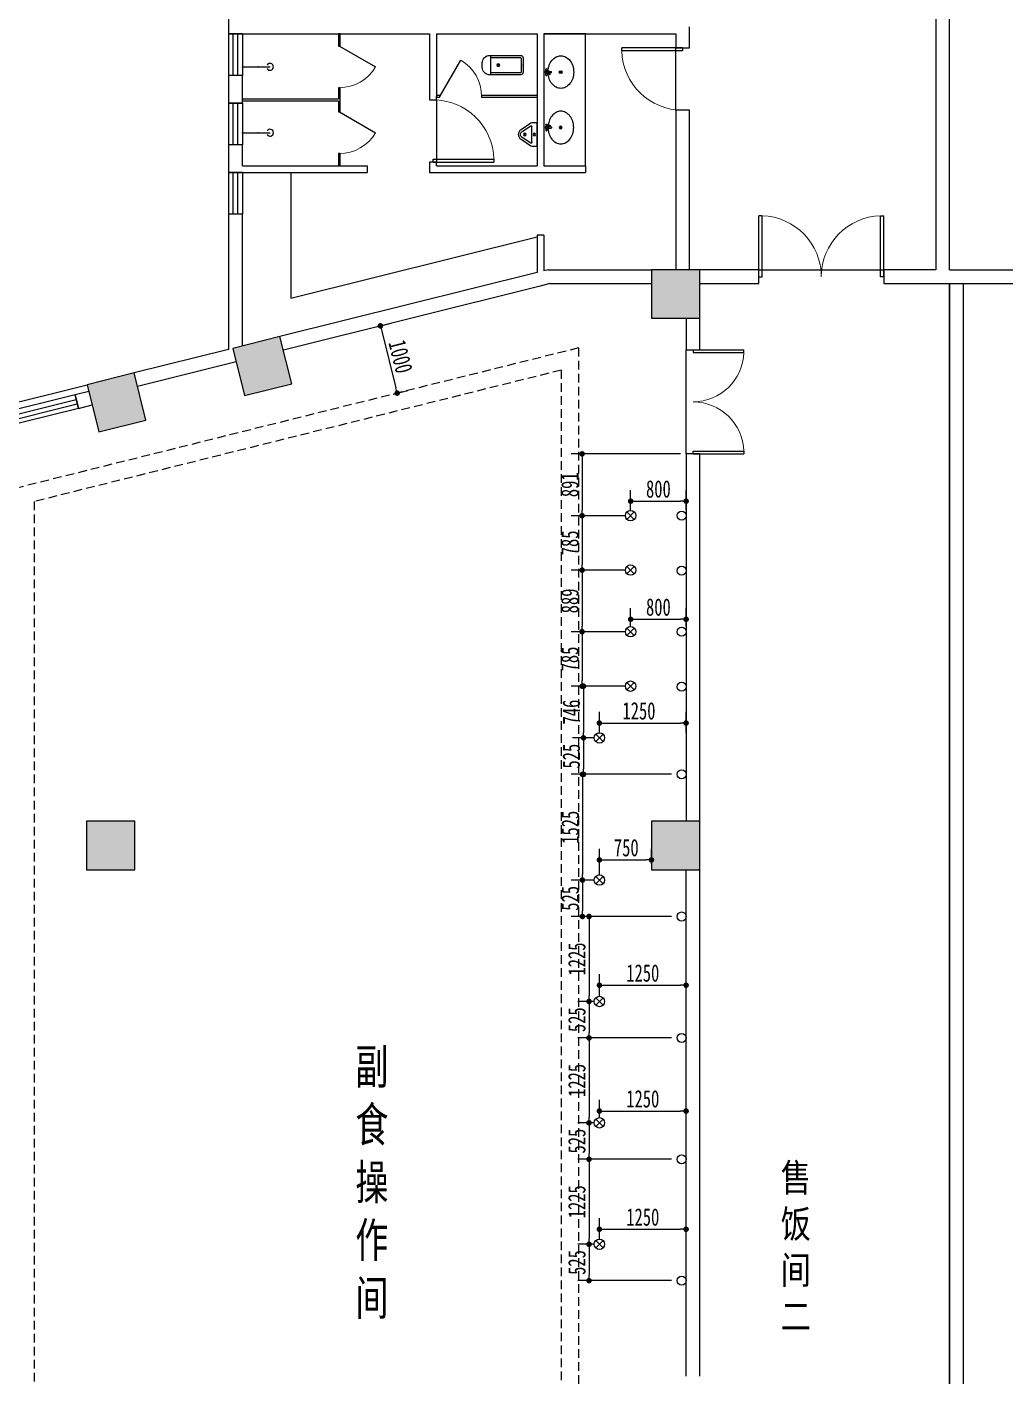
# Model space of a CAD drawing. Header units: inches. Extents: x -584 to 1446124, y -108140 to 99637.
# Drawn here: x 1111017 to 1125124, y -83296 to -63846 of the extents above; entities that cross this region are included whole.
import ezdxf

# ---------------------------------------------------------------- set-up
doc = ezdxf.new("R2010")
doc.units = ezdxf.units.IN
doc.header["$MEASUREMENT"] = 0
doc.linetypes.add('HIDDEN', pattern=[0.375, 0.25, -0.125])
for name, color, linetype in [('COLUMN', 6, 'Continuous'), ('LATRINE', 6, 'Continuous'), ('LVTRY', 6, 'Continuous'), ('ROOM_NAME', 7, 'Continuous'), ('WALL', 7, 'Continuous'), ('WINDOW', 3, 'Continuous'), ('供排水', 4, 'Continuous'), ('电位', 1, 'Continuous')]:
    doc.layers.add(name, color=color, linetype=linetype)
doc.styles.get("Standard").update_dxf_attribs({"font": '', "width": 0.7, "height": 250})
doc.styles.add('宋体', font='', dxfattribs={"width": 0.8})
doc.styles.get('Standard').set_extended_font_data('NSimSun')
doc.styles.get('宋体').set_extended_font_data('NSimSun')
doc.dimstyles.new('电路', dxfattribs={"dimscale": 80, "dimtxt": 2.5, "dimasz": 1, "dimexe": 2, "dimexo": 1, "dimtad": 1, "dimdec": 0, "dimtxsty": 'Standard', "dimblk": 'DOT', "dimcen": 1, "dimclrd": 6, "dimclre": 6, "dimclrt": 6, "dimadec": 0, "dimazin": 0, "dimtfac": 1, "dimtdec": 0, "dimtmove": 0, "dimatfit": 3, "dimfxl": 0, "dimarcsym": 0})

# ---------------------------------------------------------------- blocks, each defined once
blk = doc.blocks.new('_FZH')
at = {"layer": 'WALL'}
blk.add_lwpolyline([(-0.5, -0.5), (0.5, -0.5), (0.5, 0.5), (-0.5, 0.5)], close=True, dxfattribs=at)
blk.add_solid([(-0.5, -0.5), (0.5, -0.5), (-0.5, 0.5), (0.5, 0.5)], dxfattribs=at)
blk = doc.blocks.new('$DorLib2D$00000002')
for p, q in [((-0.5, 0), (-0.5, 0.4875)), ((-0.475, 0.4875), (-0.5, 0.4875)), ((-0.475, 0), (-0.475, 0.4875)), ((0.475, 0), (0.475, 0.4875)), ((0.475, 0.4875), (0.5, 0.4875)), ((0.5, 0), (0.5, 0.4875)), ((-0.5, 0), (-0.475, 0)), ((0.5, 0), (0.475, 0))]:
    blk.add_line(p, q)
at = {"lineweight": 13}
for centre, start, end in [((-0.4875, 0), 0, 88.53072), ((0.4875, 0), 91.46928, 180)]:
    blk.add_arc(centre, 0.4875, start, end, dxfattribs=at)
blk = doc.blocks.new('$TCHSYS$WIN2D')
for p, q in [((-0.5, 0.5), (0.5, 0.5)), ((-0.5, 0.5), (-0.5, -0.5)), ((0.5, 0.5), (0.5, -0.5)), ((0.5, 0.1667), (-0.5, 0.1667)), ((0.5, -0.1667), (-0.5, -0.1667)), ((-0.5, -0.5), (0.5, -0.5))]:
    blk.add_line(p, q)
blk = doc.blocks.new('$lvtry$00000221')
at = {"color": 0}
for p, q in [((-124, -91, 0), (-43, -216, 0)), ((-116, -76, 0), (116, -76, 0)), ((43, -216, 0), (124, -91, 0))]:
    blk.add_line(p, q, dxfattribs=at)
at = {"color": 0, "elevation": 0}
blk.add_lwpolyline([(69, -231, -0.57735), (-69, -231), (-162, -88, -0.145378), (-170, -61), (-170, 0), (170, 0), (170, -61, -0.145378), (162, -88)], format="xyb", close=True, dxfattribs=at)
at = {"color": 0}
for centre, radius in [((0, -177, 0), 20), ((0, -38, 0), 17.7)]:
    blk.add_circle(centre, radius, dxfattribs=at)
for centre, radius, start, end in [((-116, -86, 0), 10, 90, 213.0863), ((116, -86, 0), 10, 326.9137, 90), ((0, -191, 0), 50, 210, 330)]:
    blk.add_arc(centre, radius, start, end, dxfattribs=at)
for p in [(0, -38, 0), (0, -177, 0)]:
    blk.add_point(p, dxfattribs=at)
blk = doc.blocks.new('$DorLib2D$00000001')
for p, q in [((0.45, 0.975), (0.5, 0.975)), ((0.45, 0), (0.45, 0.975)), ((0.5, 0), (0.5, 0.975)), ((0.5, 0), (0.45, 0))]:
    blk.add_line(p, q)
at = {"lineweight": 13}
blk.add_arc((0.475, 0), 0.975, 91.4693, 180, dxfattribs=at)
blk = doc.blocks.new('$lvtry$00000168')
at = {"color": 0}
blk.add_line((0, 0), (0, -395), dxfattribs=at)
blk.add_arc((0, -395), 50, 121.0332, 58.9668, dxfattribs=at)
for p in [(0, 0), (0, -223)]:
    blk.add_point(p, dxfattribs=at)
blk = doc.blocks.new('$lvtry$00000200')
at = {"color": 0}
for p, q in [((-110, -40, 0), (-110, -470, 0)), ((100, -30, 0), (-100, -30, 0)), ((110, -470, 0), (110, -40, 0))]:
    blk.add_line(p, q, dxfattribs=at)
at = {"color": 0, "elevation": 0}
blk.add_lwpolyline([(100, 0), (-100, 0, 0.414214), (-140, -40), (-140, -480, 0.414214), (-30, -590), (30, -590, 0.414214), (140, -480), (140, -40, 0.414214)], format="xyb", close=True, dxfattribs=at)
blk.add_lwpolyline([(140, -470), (-140, -470)], dxfattribs=at)
at = {"color": 0}
blk.add_circle((0, -359, 0), 20, dxfattribs=at)
for centre, start, end in [((-100, -40, 0), 90, 180), ((100, -40, 0), 0, 90)]:
    blk.add_arc(centre, 10, start, end, dxfattribs=at)
for p in [(0, 0), (0, -359, 0)]:
    blk.add_point(p, dxfattribs=at)
blk = doc.blocks.new('$TCHSYS$APDOOR2D')
blk.add_line((0.5, 0), (0, 0.866))
at = {"lineweight": 13}
blk.add_arc((0.5, 0), 1, 120, 180, dxfattribs=at)
blk = doc.blocks.new('$lvtry$00000194')
at = {"color": 0}
for p, q in [((-17, -27), (-17, -17)), ((17, -27), (17, -17))]:
    blk.add_line(p, q, dxfattribs=at)
blk.add_lwpolyline([(14, -39, -0.067374), (92, -53, -0.088152), (166, -93, -0.105269), (218, -155, -0.121685), (235, -224, -0.121685), (218, -292, -0.105269), (166, -355, -0.088152), (92, -394, -0.078966), (0, -409, -0.078966), (-92, -394, -0.088152), (-166, -355, -0.105269), (-218, -292, -0.121685), (-235, -224, -0.121685), (-218, -155, -0.105269), (-166, -93, -0.088152), (-92, -53, -0.059935), (-23, -40, -0.059935)], format="xyb", dxfattribs=at)
for centre, radius in [((0, -27), 16.7), ((0, -221), 20), ((0, -221), 15)]:
    blk.add_circle(centre, radius, dxfattribs=at)
for centre, radius, start, end in [((0, -17), 16.7, 0, 180), ((-40, -17), 10.1, 106.6096, 258.1648), ((-64, 250), 259, 274.7069, 282.3732), ((-75, -197), 173, 71.36, 79.1873), ((-29, -63), 6.77, 155.344, 308.3224), ((-171, 35), 166, 324.8411, 338.1337), ((-171, 35), 170, 324.8411, 331.3523), ((-29, -63), 3.37, 155.344, 308.3224), ((100, -178), 170, 132.3141, 138.8253), ((100, -178), 166, 125.5327, 138.8253), ((-12, -42), 10.6, 201.8924, 261.774), ((-381, -99), 372, 2.3982, 6.7627), ((0, -80), 9.9, 201.7837, 338.2163), ((64, 250), 259, 257.6268, 265.2931), ((381, -99), 372, 170.1008, 177.6018), ((75, -197), 173, 100.8127, 110.4191), ((40, -17), 10.1, 281.8352, 73.3904)]:
    blk.add_arc(centre, radius, start, end, dxfattribs=at)
for p in [(0, -27), (0, -221)]:
    blk.add_point(p, dxfattribs=at)
blk = doc.blocks.new('A$C561D5FAB')
at = {"layer": '供排水', "color": 14}
for p, q in [((128, 22), (22, 128)), ((128, 128), (22, 22))]:
    blk.add_line(p, q, dxfattribs=at)
at = {"layer": '供排水'}
blk.add_circle((75, 75), 75, dxfattribs=at)
blk = doc.blocks.new('_DOT')
at = {"color": 0, "linetype": 'ByBlock'}
blk.add_line((-0.5, 0), (-1, 0), dxfattribs=at)
at = {"color": 0, "linetype": 'ByBlock', "const_width": 0.5}
blk.add_lwpolyline([(-0.25, 0, 1), (0.25, 0, 1)], format="xyb", close=True, dxfattribs=at)
blk = doc.blocks.new('*D451')
at = {"layer": 'Defpoints', "color": 0, "transparency": 16777216}
for p in [(1120524, -70001), (1119024, -70892), (1119724, -70892)]:
    blk.add_point(p, dxfattribs=at)
at = {"layer": '电位', "color": 6, "lineweight": -2, "transparency": 16777216}
for p, q in [((1120444, -70001), (1118864, -70001)), ((1119024, -70081), (1119024, -70812)), ((1119644, -70892), (1118864, -70892))]:
    blk.add_line(p, q, dxfattribs=at)
at = {"layer": '电位', "color": 6, "lineweight": -2, "transparency": 16777216, "xscale": 80, "yscale": 80, "zscale": 80}
for p, rotation in [((1119024, -70001), 90), ((1119024, -70892), 270)]:
    blk.add_blockref('_DOT', p, dxfattribs=dict(at, rotation=rotation))
at = {"layer": '电位', "color": 6, "transparency": 16777216, "insert": (1118849, -70446), "char_height": 250, "attachment_point": 5, "rotation": 90}
blk.add_mtext('891', dxfattribs=at)
blk = doc.blocks.new('*D452')
at = {"layer": 'Defpoints', "color": 0, "transparency": 16777216}
for p in [(1119724, -70892), (1119024, -71677), (1119724, -71677)]:
    blk.add_point(p, dxfattribs=at)
at = {"layer": '电位', "color": 6, "lineweight": -2, "transparency": 16777216}
for p, q in [((1119644, -70892), (1118864, -70892)), ((1119024, -70972), (1119024, -71597)), ((1119644, -71677), (1118864, -71677))]:
    blk.add_line(p, q, dxfattribs=at)
at = {"layer": '电位', "color": 6, "lineweight": -2, "transparency": 16777216, "xscale": 80, "yscale": 80, "zscale": 80}
for p, rotation in [((1119024, -70892), 90), ((1119024, -71677), 270)]:
    blk.add_blockref('_DOT', p, dxfattribs=dict(at, rotation=rotation))
at = {"layer": '电位', "color": 6, "transparency": 16777216, "insert": (1118849, -71284), "char_height": 250, "attachment_point": 5, "rotation": 90}
blk.add_mtext('785', dxfattribs=at)
blk = doc.blocks.new('*D453')
at = {"layer": 'Defpoints', "color": 0, "transparency": 16777216}
for p in [(1119724, -71677), (1119024, -72565), (1119724, -72565)]:
    blk.add_point(p, dxfattribs=at)
at = {"layer": '电位', "color": 6, "lineweight": -2, "transparency": 16777216}
for p, q in [((1119644, -71677), (1118864, -71677)), ((1119024, -71757), (1119024, -72485)), ((1119644, -72565), (1118864, -72565))]:
    blk.add_line(p, q, dxfattribs=at)
at = {"layer": '电位', "color": 6, "lineweight": -2, "transparency": 16777216, "xscale": 80, "yscale": 80, "zscale": 80}
for p, rotation in [((1119024, -71677), 90), ((1119024, -72565), 270)]:
    blk.add_blockref('_DOT', p, dxfattribs=dict(at, rotation=rotation))
at = {"layer": '电位', "color": 6, "transparency": 16777216, "insert": (1118849, -72121), "char_height": 250, "attachment_point": 5, "rotation": 90}
blk.add_mtext('889', dxfattribs=at)
blk = doc.blocks.new('*D454')
at = {"layer": 'Defpoints', "color": 0, "transparency": 16777216}
for p in [(1119724, -72565), (1119024, -73350), (1119724, -73350)]:
    blk.add_point(p, dxfattribs=at)
at = {"layer": '电位', "color": 6, "lineweight": -2, "transparency": 16777216}
for p, q in [((1119644, -72565), (1118864, -72565)), ((1119024, -72645), (1119024, -73270)), ((1119644, -73350), (1118864, -73350))]:
    blk.add_line(p, q, dxfattribs=at)
at = {"layer": '电位', "color": 6, "lineweight": -2, "transparency": 16777216, "xscale": 80, "yscale": 80, "zscale": 80}
for p, rotation in [((1119024, -72565), 90), ((1119024, -73350), 270)]:
    blk.add_blockref('_DOT', p, dxfattribs=dict(at, rotation=rotation))
at = {"layer": '电位', "color": 6, "transparency": 16777216, "insert": (1118849, -72958), "char_height": 250, "attachment_point": 5, "rotation": 90}
blk.add_mtext('785', dxfattribs=at)
blk = doc.blocks.new('*D455')
at = {"layer": 'Defpoints', "color": 0, "transparency": 16777216}
for p in [(1119724, -73350), (1119044, -74096), (1119274, -74096)]:
    blk.add_point(p, dxfattribs=at)
at = {"layer": '电位', "color": 6, "lineweight": -2, "transparency": 16777216}
for p, q in [((1119644, -73350), (1118884, -73350)), ((1119044, -73430), (1119044, -74016)), ((1119194, -74096), (1118884, -74096))]:
    blk.add_line(p, q, dxfattribs=at)
at = {"layer": '电位', "color": 6, "lineweight": -2, "transparency": 16777216, "xscale": 80, "yscale": 80, "zscale": 80}
for p, rotation in [((1119044, -73350), 90), ((1119044, -74096), 270)]:
    blk.add_blockref('_DOT', p, dxfattribs=dict(at, rotation=rotation))
at = {"layer": '电位', "color": 6, "transparency": 16777216, "insert": (1118869, -73723), "char_height": 250, "attachment_point": 5, "rotation": 90}
blk.add_mtext('746', dxfattribs=at)
blk = doc.blocks.new('*D456')
at = {"layer": 'Defpoints', "color": 0, "transparency": 16777216}
for p in [(1119274, -74096), (1119044, -74621), (1120393, -74621)]:
    blk.add_point(p, dxfattribs=at)
at = {"layer": '电位', "color": 6, "lineweight": -2, "transparency": 16777216}
for p, q in [((1119194, -74096), (1118884, -74096)), ((1119044, -74176), (1119044, -74541)), ((1120313, -74621), (1118884, -74621))]:
    blk.add_line(p, q, dxfattribs=at)
at = {"layer": '电位', "color": 6, "lineweight": -2, "transparency": 16777216, "xscale": 80, "yscale": 80, "zscale": 80}
for p, rotation in [((1119044, -74096), 90), ((1119044, -74621), 270)]:
    blk.add_blockref('_DOT', p, dxfattribs=dict(at, rotation=rotation))
at = {"layer": '电位', "color": 6, "transparency": 16777216, "insert": (1118869, -74359), "char_height": 250, "attachment_point": 5, "rotation": 90}
blk.add_mtext('525', dxfattribs=at)
blk = doc.blocks.new('*D457')
at = {"layer": 'Defpoints', "color": 0, "transparency": 16777216}
for p in [(1120393, -74621), (1119028, -76146), (1119274, -76146)]:
    blk.add_point(p, dxfattribs=at)
at = {"layer": '电位', "color": 6, "lineweight": -2, "transparency": 16777216}
for p, q in [((1120313, -74621), (1118868, -74621)), ((1119028, -74701), (1119028, -76066)), ((1119194, -76146), (1118868, -76146))]:
    blk.add_line(p, q, dxfattribs=at)
at = {"layer": '电位', "color": 6, "lineweight": -2, "transparency": 16777216, "xscale": 80, "yscale": 80, "zscale": 80}
for p, rotation in [((1119028, -74621), 90), ((1119028, -76146), 270)]:
    blk.add_blockref('_DOT', p, dxfattribs=dict(at, rotation=rotation))
at = {"layer": '电位', "color": 6, "transparency": 16777216, "insert": (1118853, -75384), "char_height": 250, "attachment_point": 5, "rotation": 90}
blk.add_mtext('1525', dxfattribs=at)
blk = doc.blocks.new('*D458')
at = {"layer": 'Defpoints', "color": 0, "transparency": 16777216}
for p in [(1119274, -76146), (1119028, -76671), (1120393, -76671)]:
    blk.add_point(p, dxfattribs=at)
at = {"layer": '电位', "color": 6, "lineweight": -2, "transparency": 16777216}
for p, q in [((1119194, -76146), (1118868, -76146)), ((1119028, -76226), (1119028, -76591)), ((1120313, -76671), (1118868, -76671))]:
    blk.add_line(p, q, dxfattribs=at)
at = {"layer": '电位', "color": 6, "lineweight": -2, "transparency": 16777216, "xscale": 80, "yscale": 80, "zscale": 80}
for p, rotation in [((1119028, -76146), 90), ((1119028, -76671), 270)]:
    blk.add_blockref('_DOT', p, dxfattribs=dict(at, rotation=rotation))
at = {"layer": '电位', "color": 6, "transparency": 16777216, "insert": (1118853, -76409), "char_height": 250, "attachment_point": 5, "rotation": 90}
blk.add_mtext('525', dxfattribs=at)
blk = doc.blocks.new('*D459')
at = {"layer": 'Defpoints', "color": 0, "transparency": 16777216}
for p in [(1120524, -76671), (1119124, -77896), (1119274, -77896)]:
    blk.add_point(p, dxfattribs=at)
at = {"layer": '电位', "color": 6, "lineweight": -2, "transparency": 16777216}
for p, q in [((1119604, -76671), (1118964, -76671)), ((1119124, -76751), (1119124, -77816)), ((1119194, -77896), (1118964, -77896))]:
    blk.add_line(p, q, dxfattribs=at)
at = {"layer": '电位', "color": 6, "lineweight": -2, "transparency": 16777216, "xscale": 80, "yscale": 80, "zscale": 80}
for p, rotation in [((1119124, -76671), 90), ((1119124, -77896), 270)]:
    blk.add_blockref('_DOT', p, dxfattribs=dict(at, rotation=rotation))
at = {"layer": '电位', "color": 6, "transparency": 16777216, "insert": (1118949, -77284), "char_height": 250, "attachment_point": 5, "rotation": 90}
blk.add_mtext('1225', dxfattribs=at)
blk = doc.blocks.new('*D460')
at = {"layer": 'Defpoints', "color": 0, "transparency": 16777216}
for p in [(1119274, -77896), (1119124, -78421), (1120393, -78421)]:
    blk.add_point(p, dxfattribs=at)
at = {"layer": '电位', "color": 6, "lineweight": -2, "transparency": 16777216}
for p, q in [((1119194, -77896), (1118964, -77896)), ((1119124, -77976), (1119124, -78341)), ((1120313, -78421), (1118964, -78421))]:
    blk.add_line(p, q, dxfattribs=at)
at = {"layer": '电位', "color": 6, "lineweight": -2, "transparency": 16777216, "xscale": 80, "yscale": 80, "zscale": 80}
for p, rotation in [((1119124, -77896), 90), ((1119124, -78421), 270)]:
    blk.add_blockref('_DOT', p, dxfattribs=dict(at, rotation=rotation))
at = {"layer": '电位', "color": 6, "transparency": 16777216, "insert": (1118949, -78159), "char_height": 250, "attachment_point": 5, "rotation": 90}
blk.add_mtext('525', dxfattribs=at)
blk = doc.blocks.new('*D461')
at = {"layer": 'Defpoints', "color": 0, "transparency": 16777216}
for p in [(1120393, -78421), (1119124, -79646), (1119274, -79646)]:
    blk.add_point(p, dxfattribs=at)
at = {"layer": '电位', "color": 6, "lineweight": -2, "transparency": 16777216}
for p, q in [((1120313, -78421), (1118964, -78421)), ((1119124, -78501), (1119124, -79566)), ((1119194, -79646), (1118964, -79646))]:
    blk.add_line(p, q, dxfattribs=at)
at = {"layer": '电位', "color": 6, "lineweight": -2, "transparency": 16777216, "xscale": 80, "yscale": 80, "zscale": 80}
for p, rotation in [((1119124, -78421), 90), ((1119124, -79646), 270)]:
    blk.add_blockref('_DOT', p, dxfattribs=dict(at, rotation=rotation))
at = {"layer": '电位', "color": 6, "transparency": 16777216, "insert": (1118949, -79034), "char_height": 250, "attachment_point": 5, "rotation": 90}
blk.add_mtext('1225', dxfattribs=at)
blk = doc.blocks.new('*D462')
at = {"layer": 'Defpoints', "color": 0, "transparency": 16777216}
for p in [(1119274, -79646), (1119124, -80171), (1120393, -80171)]:
    blk.add_point(p, dxfattribs=at)
at = {"layer": '电位', "color": 6, "lineweight": -2, "transparency": 16777216}
for p, q in [((1119194, -79646), (1118964, -79646)), ((1119124, -79726), (1119124, -80091)), ((1120313, -80171), (1118964, -80171))]:
    blk.add_line(p, q, dxfattribs=at)
at = {"layer": '电位', "color": 6, "lineweight": -2, "transparency": 16777216, "xscale": 80, "yscale": 80, "zscale": 80}
for p, rotation in [((1119124, -79646), 90), ((1119124, -80171), 270)]:
    blk.add_blockref('_DOT', p, dxfattribs=dict(at, rotation=rotation))
at = {"layer": '电位', "color": 6, "transparency": 16777216, "insert": (1118949, -79909), "char_height": 250, "attachment_point": 5, "rotation": 90}
blk.add_mtext('525', dxfattribs=at)
blk = doc.blocks.new('*D463')
at = {"layer": 'Defpoints', "color": 0, "transparency": 16777216}
for p in [(1120393, -80171), (1119124, -81396), (1119274, -81396)]:
    blk.add_point(p, dxfattribs=at)
at = {"layer": '电位', "color": 6, "lineweight": -2, "transparency": 16777216}
for p, q in [((1120313, -80171), (1118964, -80171)), ((1119124, -80251), (1119124, -81316)), ((1119194, -81396), (1118964, -81396))]:
    blk.add_line(p, q, dxfattribs=at)
at = {"layer": '电位', "color": 6, "lineweight": -2, "transparency": 16777216, "xscale": 80, "yscale": 80, "zscale": 80}
for p, rotation in [((1119124, -80171), 90), ((1119124, -81396), 270)]:
    blk.add_blockref('_DOT', p, dxfattribs=dict(at, rotation=rotation))
at = {"layer": '电位', "color": 6, "transparency": 16777216, "insert": (1118949, -80784), "char_height": 250, "attachment_point": 5, "rotation": 90}
blk.add_mtext('1225', dxfattribs=at)
blk = doc.blocks.new('*D464')
at = {"layer": 'Defpoints', "color": 0, "transparency": 16777216}
for p in [(1119274, -81396), (1119124, -81921), (1120393, -81921)]:
    blk.add_point(p, dxfattribs=at)
at = {"layer": '电位', "color": 6, "lineweight": -2, "transparency": 16777216}
for p, q in [((1119194, -81396), (1118964, -81396)), ((1119124, -81476), (1119124, -81841)), ((1120313, -81921), (1118964, -81921))]:
    blk.add_line(p, q, dxfattribs=at)
at = {"layer": '电位', "color": 6, "lineweight": -2, "transparency": 16777216, "xscale": 80, "yscale": 80, "zscale": 80}
for p, rotation in [((1119124, -81396), 90), ((1119124, -81921), 270)]:
    blk.add_blockref('_DOT', p, dxfattribs=dict(at, rotation=rotation))
at = {"layer": '电位', "color": 6, "transparency": 16777216, "insert": (1118949, -81659), "char_height": 250, "attachment_point": 5, "rotation": 90}
blk.add_mtext('525', dxfattribs=at)
blk = doc.blocks.new('*D465')
at = {"layer": 'Defpoints', "color": 0, "transparency": 16777216}
for p in [(1120524, -81180), (1119274, -81396), (1120524, -81396)]:
    blk.add_point(p, dxfattribs=at)
at = {"layer": '电位', "color": 6, "lineweight": -2, "transparency": 16777216}
for p, q in [((1119274, -81316), (1119274, -81020)), ((1120524, -81316), (1120524, -81020)), ((1119354, -81180), (1120444, -81180))]:
    blk.add_line(p, q, dxfattribs=at)
at = {"layer": '电位', "color": 6, "lineweight": -2, "transparency": 16777216, "xscale": 80, "yscale": 80, "zscale": 80, "rotation": 180}
blk.add_blockref('_DOT', (1119274, -81180), dxfattribs=at)
at = {"layer": '电位', "color": 6, "lineweight": -2, "transparency": 16777216, "xscale": 80, "yscale": 80, "zscale": 80}
blk.add_blockref('_DOT', (1120524, -81180), dxfattribs=at)
at = {"layer": '电位', "color": 6, "transparency": 16777216, "insert": (1119899, -81005), "char_height": 250, "attachment_point": 5}
blk.add_mtext('1250', dxfattribs=at)
blk = doc.blocks.new('*D466')
at = {"layer": 'Defpoints', "color": 0, "transparency": 16777216}
for p in [(1120524, -79476), (1119274, -79646), (1120524, -79666)]:
    blk.add_point(p, dxfattribs=at)
at = {"layer": '电位', "color": 6, "lineweight": -2, "transparency": 16777216}
for p, q in [((1119274, -79566), (1119274, -79316)), ((1120524, -79586), (1120524, -79316)), ((1119354, -79476), (1120444, -79476))]:
    blk.add_line(p, q, dxfattribs=at)
at = {"layer": '电位', "color": 6, "lineweight": -2, "transparency": 16777216, "xscale": 80, "yscale": 80, "zscale": 80, "rotation": 180}
blk.add_blockref('_DOT', (1119274, -79476), dxfattribs=at)
at = {"layer": '电位', "color": 6, "lineweight": -2, "transparency": 16777216, "xscale": 80, "yscale": 80, "zscale": 80}
blk.add_blockref('_DOT', (1120524, -79476), dxfattribs=at)
at = {"layer": '电位', "color": 6, "transparency": 16777216, "insert": (1119899, -79301), "char_height": 250, "attachment_point": 5}
blk.add_mtext('1250', dxfattribs=at)
blk = doc.blocks.new('*D467')
at = {"layer": 'Defpoints', "color": 0, "transparency": 16777216}
for p in [(1120524, -77662), (1119274, -77896), (1120524, -77942)]:
    blk.add_point(p, dxfattribs=at)
at = {"layer": '电位', "color": 6, "lineweight": -2, "transparency": 16777216}
for p, q in [((1119274, -77816), (1119274, -77502)), ((1120524, -77862), (1120524, -77502)), ((1119354, -77662), (1120444, -77662))]:
    blk.add_line(p, q, dxfattribs=at)
at = {"layer": '电位', "color": 6, "lineweight": -2, "transparency": 16777216, "xscale": 80, "yscale": 80, "zscale": 80, "rotation": 180}
blk.add_blockref('_DOT', (1119274, -77662), dxfattribs=at)
at = {"layer": '电位', "color": 6, "lineweight": -2, "transparency": 16777216, "xscale": 80, "yscale": 80, "zscale": 80}
blk.add_blockref('_DOT', (1120524, -77662), dxfattribs=at)
at = {"layer": '电位', "color": 6, "transparency": 16777216, "insert": (1119899, -77487), "char_height": 250, "attachment_point": 5}
blk.add_mtext('1250', dxfattribs=at)
blk = doc.blocks.new('*D468')
at = {"layer": 'Defpoints', "color": 0, "transparency": 16777216}
for p in [(1120024, -75855), (1120024, -75996), (1119274, -76146)]:
    blk.add_point(p, dxfattribs=at)
at = {"layer": '电位', "color": 6, "lineweight": -2, "transparency": 16777216}
for p, q in [((1119274, -76066), (1119274, -75695)), ((1120024, -75916), (1120024, -75695)), ((1119354, -75855), (1119944, -75855))]:
    blk.add_line(p, q, dxfattribs=at)
at = {"layer": '电位', "color": 6, "lineweight": -2, "transparency": 16777216, "xscale": 80, "yscale": 80, "zscale": 80, "rotation": 180}
blk.add_blockref('_DOT', (1119274, -75855), dxfattribs=at)
at = {"layer": '电位', "color": 6, "lineweight": -2, "transparency": 16777216, "xscale": 80, "yscale": 80, "zscale": 80}
blk.add_blockref('_DOT', (1120024, -75855), dxfattribs=at)
at = {"layer": '电位', "color": 6, "transparency": 16777216, "insert": (1119661, -75680), "char_height": 250, "attachment_point": 5}
blk.add_mtext('750', dxfattribs=at)
blk = doc.blocks.new('*D469')
at = {"layer": 'Defpoints', "color": 0, "transparency": 16777216}
for p in [(1120524, -73882), (1119274, -74096), (1120524, -74096)]:
    blk.add_point(p, dxfattribs=at)
at = {"layer": '电位', "color": 6, "lineweight": -2, "transparency": 16777216}
for p, q in [((1119274, -74016), (1119274, -73722)), ((1119354, -73882), (1120444, -73882)), ((1120524, -74016), (1120524, -73722))]:
    blk.add_line(p, q, dxfattribs=at)
at = {"layer": '电位', "color": 6, "lineweight": -2, "transparency": 16777216, "xscale": 80, "yscale": 80, "zscale": 80, "rotation": 180}
blk.add_blockref('_DOT', (1119274, -73882), dxfattribs=at)
at = {"layer": '电位', "color": 6, "lineweight": -2, "transparency": 16777216, "xscale": 80, "yscale": 80, "zscale": 80}
blk.add_blockref('_DOT', (1120524, -73882), dxfattribs=at)
at = {"layer": '电位', "color": 6, "transparency": 16777216, "insert": (1119844, -73707), "char_height": 250, "attachment_point": 5}
blk.add_mtext('1250', dxfattribs=at)
blk = doc.blocks.new('*D470')
at = {"layer": 'Defpoints', "color": 0, "transparency": 16777216}
for p in [(1120524, -72386), (1119724, -72565), (1120524, -72565)]:
    blk.add_point(p, dxfattribs=at)
at = {"layer": '电位', "color": 6, "lineweight": -2, "transparency": 16777216}
for p, q in [((1119724, -72485), (1119724, -72226)), ((1120524, -72485), (1120524, -72226)), ((1119804, -72386), (1120444, -72386))]:
    blk.add_line(p, q, dxfattribs=at)
at = {"layer": '电位', "color": 6, "lineweight": -2, "transparency": 16777216, "xscale": 80, "yscale": 80, "zscale": 80, "rotation": 180}
blk.add_blockref('_DOT', (1119724, -72386), dxfattribs=at)
at = {"layer": '电位', "color": 6, "lineweight": -2, "transparency": 16777216, "xscale": 80, "yscale": 80, "zscale": 80}
blk.add_blockref('_DOT', (1120524, -72386), dxfattribs=at)
at = {"layer": '电位', "color": 6, "transparency": 16777216, "insert": (1120124, -72211), "char_height": 250, "attachment_point": 5}
blk.add_mtext('800', dxfattribs=at)
blk = doc.blocks.new('*D471')
at = {"layer": 'Defpoints', "color": 0, "transparency": 16777216}
for p in [(1120524, -70683), (1119724, -70892), (1120524, -70892)]:
    blk.add_point(p, dxfattribs=at)
at = {"layer": '电位', "color": 6, "lineweight": -2, "transparency": 16777216}
for p, q in [((1119724, -70812), (1119724, -70523)), ((1120524, -70812), (1120524, -70523)), ((1119804, -70683), (1120444, -70683))]:
    blk.add_line(p, q, dxfattribs=at)
at = {"layer": '电位', "color": 6, "lineweight": -2, "transparency": 16777216, "xscale": 80, "yscale": 80, "zscale": 80, "rotation": 180}
blk.add_blockref('_DOT', (1119724, -70683), dxfattribs=at)
at = {"layer": '电位', "color": 6, "lineweight": -2, "transparency": 16777216, "xscale": 80, "yscale": 80, "zscale": 80}
blk.add_blockref('_DOT', (1120524, -70683), dxfattribs=at)
at = {"layer": '电位', "color": 6, "transparency": 16777216, "insert": (1120124, -70508), "char_height": 250, "attachment_point": 5}
blk.add_mtext('800', dxfattribs=at)
blk = doc.blocks.new('*D714')
at = {"layer": 'Defpoints', "color": 0, "transparency": 16777216}
for p in [(1115977, -68189), (1116219, -69160), (1116357, -69125)]:
    blk.add_point(p, dxfattribs=at)
at = {"layer": '电位', "color": 6, "lineweight": -2, "transparency": 16777216}
for p, q in [((1116055, -68170), (1116270, -68116)), ((1116134, -68233), (1116338, -69048)), ((1116297, -69140), (1116512, -69087))]:
    blk.add_line(p, q, dxfattribs=at)
at = {"layer": '电位', "color": 6, "lineweight": -2, "transparency": 16777216, "xscale": 80, "yscale": 80, "zscale": 80}
for p, rotation in [((1116115, -68155), 104.0000000000902), ((1116357, -69125), 284.0000000000902)]:
    blk.add_blockref('_DOT', p, dxfattribs=dict(at, rotation=rotation))
at = {"layer": '电位', "color": 6, "transparency": 16777216, "insert": (1116406, -68598), "char_height": 250, "attachment_point": 5, "rotation": 284}
blk.add_mtext('1000', dxfattribs=at)

msp = doc.modelspace()

# ---------------------------------------------------------------- linework, layer by layer
msp.add_line((1104601.1, -70819.8), (1111884.2, -69003.9))
at = {"layer": 'LATRINE'}
for p, q in [((1115511.4, -63946), (1115511.4, -64121)), ((1115536.4, -63946), (1115511.4, -63946)), ((1115536.4, -64121), (1115536.4, -63946)), ((1115511.4, -64121), (1115536.4, -64121)), ((1115536.4, -64721), (1115511.4, -64721)), ((1115511.4, -64721), (1115511.4, -64883.5)), ((1115536.4, -64896), (1115536.4, -64721)), ((1114123.9, -64883.5), (1115511.4, -64883.5)), ((1114123.9, -64908.5), (1115511.4, -64908.5)), ((1115511.4, -64908.5), (1115511.4, -65071)), ((1115536.4, -65071), (1115536.4, -64896)), ((1116973.9, -64833.5), (1116923.9, -64833.5)), ((1116923.9, -64858.5), (1116973.9, -64858.5)), ((1116973.9, -64858.5), (1116973.9, -64833.5)), ((1118373.9, -64833.5), (1117573.9, -64833.5)), ((1117573.9, -64833.5), (1117573.9, -64858.5)), ((1117573.9, -64858.5), (1118373.9, -64858.5)), ((1115511.4, -65071), (1115536.4, -65071)), ((1115536.4, -65671), (1115511.4, -65671)), ((1115511.4, -65671), (1115511.4, -65846)), ((1115536.4, -65846), (1115536.4, -65671))]:
    msp.add_line(p, q, dxfattribs=at)
at = {"layer": 'LVTRY'}
for p, q in [((1114823.9, -65946), (1114823.9, -67755.7)), ((1114823.9, -67755.7), (1118373.9, -66870.5))]:
    msp.add_line(p, q, dxfattribs=at)
msp.add_lwpolyline([(1118473.9, -63946), (1118473.9, -65846), (1119073.9, -65846), (1119073.9, -63946)], close=True, dxfattribs=at)
at = {"layer": 'WALL'}
for p, q in [((1124123.9, -61346), (1124123.9, -67346)), ((1124323.9, -67346), (1124323.9, -61346)), ((1113923.9, -63546), (1113923.9, -63846)), ((1113923.9, -63846), (1113923.9, -63946)), ((1113923.9, -63946), (1114123.9, -63946)), ((1114123.9, -63946), (1115423.9, -63946)), ((1115423.9, -63946), (1116823.9, -63946)), ((1116823.9, -63946), (1116823.9, -64846)), ((1116923.9, -63946), (1116923.9, -64846)), ((1116923.9, -63946), (1117873.9, -63946)), ((1117873.9, -63946), (1118373.9, -63946)), ((1118373.9, -63946), (1118373.9, -64846)), ((1118473.9, -63946), (1120373.9, -63946)), ((1118473.9, -63946), (1118473.9, -64846)), ((1120373.9, -63946), (1120373.9, -64146)), ((1120573.9, -64146), (1120573.9, -63846)), ((1120373.9, -64146), (1120573.9, -64146)), ((1114123.9, -64546), (1113923.9, -64546)), ((1113923.9, -64546), (1113923.9, -64896)), ((1114123.9, -64896), (1114123.9, -64546)), ((1113923.9, -64896), (1113923.9, -64946)), ((1113923.9, -64946), (1114123.9, -64946)), ((1114123.9, -64946), (1114123.9, -64896)), ((1116823.9, -64846), (1116823.9, -64896)), ((1116823.9, -64896), (1116923.9, -64896)), ((1116923.9, -64896), (1116923.9, -64846)), ((1118373.9, -64846), (1118373.9, -65846)), ((1118473.9, -64846), (1118473.9, -65846)), ((1120573.9, -65046), (1120373.9, -65046)), ((1120373.9, -65046), (1120373.9, -67346)), ((1120573.9, -67346), (1120573.9, -65046)), ((1114123.9, -65546), (1113923.9, -65546)), ((1113923.9, -65546), (1113923.9, -65846)), ((1114123.9, -65846), (1114123.9, -65546)), ((1113923.9, -65846), (1113923.9, -65946)), ((1114123.9, -65846), (1115523.9, -65846)), ((1115523.9, -65846), (1115923.9, -65846)), ((1115923.9, -65846), (1115923.9, -65946)), ((1116923.9, -65796), (1116823.9, -65796)), ((1116823.9, -65796), (1116823.9, -65946)), ((1116923.9, -65846), (1116923.9, -65796)), ((1116923.9, -65846), (1118373.9, -65846)), ((1118473.9, -65846), (1119073.9, -65846)), ((1119073.9, -65846), (1119073.9, -65946)), ((1113923.9, -65946), (1114123.9, -65946)), ((1114123.9, -65946), (1115523.9, -65946)), ((1115523.9, -65946), (1115923.9, -65946)), ((1116823.9, -65946), (1118373.9, -65946)), ((1118373.9, -65946), (1119073.9, -65946)), ((1114123.9, -66546), (1113923.9, -66546)), ((1113923.9, -66546), (1113923.9, -68495.4)), ((1114123.9, -68445.5), (1114123.9, -66546)), ((1118373.9, -66846), (1118373.9, -67385.9)), ((1118473.9, -66846), (1118373.9, -66846)), ((1118473.9, -66846), (1118473.9, -67360.9)), ((1118373.9, -67385.9), (1114666.4, -68310.2)), ((1118533.6, -67346), (1118473.9, -67360.9)), ((1118533.6, -67346), (1120023.9, -67346)), ((1121573.9, -67346), (1120723.9, -67346)), ((1121573.9, -67546), (1121573.9, -67346)), ((1124123.9, -67346), (1123373.9, -67346)), ((1123373.9, -67346), (1123373.9, -67546)), ((1124323.9, -67346), (1127873.9, -67346)), ((1118398, -67585.9), (1114714.8, -68504.3)), ((1118558.1, -67546), (1118398, -67585.9)), ((1118558.1, -67546), (1120023.9, -67546)), ((1120723.9, -67546), (1121573.9, -67546)), ((1123373.9, -67546), (1124223.9, -67546)), ((1124223.9, -67546), (1127873.9, -67546)), ((1120523.9, -68046), (1120523.9, -68500.5)), ((1120723.9, -68500.5), (1120723.9, -68046)), ((1113923.9, -68495.4), (1112563.4, -68834.6)), ((1120523.9, -68500.5), (1120723.9, -68500.5)), ((1114035.6, -68673.6), (1112611.8, -69028.6)), ((1111908.4, -69100.9), (1111710.4, -69150.3)), ((1111710.4, -69150.3), (1111758.8, -69344.4)), ((1111758.8, -69344.4), (1111956.8, -69295)), ((1120723.9, -70000.5), (1120523.9, -70000.5)), ((1120523.9, -70000.5), (1120523.9, -75296)), ((1120723.9, -75296), (1120723.9, -70000.5)), ((1120523.9, -83296), (1120523.9, -75996)), ((1120723.9, -83296), (1120723.9, -75996))]:
    msp.add_line(p, q, dxfattribs=at)
at = {"layer": 'WALL', "color": 3}
for p, q in [((1124323.9, -67546), (1124323.9, -96546)), ((1124323.9, -96546), (1124323.9, -67546)), ((1124523.9, -96746), (1124523.9, -67546))]:
    msp.add_line(p, q, dxfattribs=at)
at = {"layer": 'WINDOW'}
for p, q in [((1120373.9, -65046), (1120373.9, -64146)), ((1116923.9, -64896), (1116923.9, -65796)), ((1121573.9, -67346), (1123373.9, -67346)), ((1120523.9, -70000.5), (1120523.9, -68500.5))]:
    msp.add_line(p, q, dxfattribs=at)
at = {"layer": '供排水', "linetype": 'HIDDEN', "ltscale": 500}
for p, q in [((1118973.9, -68473), (1105023.8, -71951.1)), ((1118973.9, -68473), (1118973.9, -90449.7)), ((1118723.9, -68793), (1111121.9, -70688.3)), ((1118723.9, -68793), (1118723.9, -90449.7)), ((1111121.9, -70688.3), (1111121.9, -89497.6))]:
    msp.add_line(p, q, dxfattribs=at)
at = {"layer": '供排水'}
for centre in [(1120458.7, -70891.7), (1120458.7, -71684.1), (1120458.7, -72565.2), (1120458.7, -73357.6), (1120458.7, -74621), (1120458.7, -76671), (1120458.7, -78421), (1120458.7, -80171), (1120458.7, -81921)]:
    msp.add_circle(centre, 65.2, dxfattribs=at)

# ---------------------------------------------------------------- block references
at = {"layer": 'COLUMN', "xscale": 700, "yscale": 700, "zscale": 700}
for p in [(1120373.9, -67696), (1112223.9, -75646), (1120373.9, -75646)]:
    msp.add_blockref('_FZH', p, dxfattribs=at)
at = {"layer": 'COLUMN'}
for p, xscale, yscale, zscale, rotation in [((1114411.5, -68734.5), 699.9999999998895, 699.9999999998836, 699.9999999998895, 14.00000000002525), ((1112308.5, -69258.8), 699.9999999996636, 700, 700.0000000000025, 14.00000000002986)]:
    msp.add_blockref('_FZH', p, dxfattribs=dict(at, xscale=xscale, yscale=yscale, zscale=zscale, rotation=rotation))
at = {"layer": 'LATRINE', "xscale": 600, "yscale": -600, "zscale": 25}
for p, rotation in [((1115523.9, -64421), 90), ((1115523.9, -65371), 90.00000000002223)]:
    msp.add_blockref('$TCHSYS$APDOOR2D', p, dxfattribs=dict(at, rotation=rotation))
at = {"layer": 'LATRINE', "xscale": -600, "yscale": 600, "zscale": 25}
msp.add_blockref('$TCHSYS$APDOOR2D', (1117273.9, -64846), dxfattribs=at)
at = {"layer": 'LVTRY', "rotation": 90}
for name, p in [('$lvtry$00000168', (1114127.7, -64421)), ('$lvtry$00000194', (1118493.9, -64496)), ('$lvtry$00000168', (1114127.7, -65371))]:
    msp.add_blockref(name, p, dxfattribs=at)
at = {"layer": 'LVTRY', "yscale": -1}
for name, p, rotation in [('$lvtry$00000200', (1118173.9, -64396), 90), ('$lvtry$00000194', (1118493.9, -65296), 270), ('$lvtry$00000221', (1118373.9, -65396), 90)]:
    msp.add_blockref(name, p, dxfattribs=dict(at, rotation=rotation))
at = {"layer": 'WINDOW'}
for name, p, xscale, yscale, zscale, rotation in [('$TCHSYS$WIN2D', (1114023.9, -64246), -600, -200, -600, 90), ('$DorLib2D$00000001', (1120473.9, -64596), 900, 900, 900, 90), ('$TCHSYS$WIN2D', (1114023.9, -65246), -600, -200, -600, 90), ('$DorLib2D$00000001', (1116873.9, -65346), 900, 900, 900, 270), ('$TCHSYS$WIN2D', (1114023.9, -66246), -600, -200, -600, 90), ('$DorLib2D$00000002', (1120623.9, -69250.5), -1500, -1500, -1500, 89.9999999996443), ('$TCHSYS$WIN2D', (1110133.6, -69646.5), 3299.99999999996, 200, 3300, 193.9999999999991)]:
    msp.add_blockref(name, p, dxfattribs=dict(at, xscale=xscale, yscale=yscale, zscale=zscale, rotation=rotation))
at = {"layer": 'WINDOW', "xscale": 1800, "yscale": 1800, "zscale": 1800}
msp.add_blockref('$DorLib2D$00000002', (1122473.9, -67446), dxfattribs=at)
at = {"layer": '电位'}
for p in [(1119648.9, -70966.7), (1119648.9, -71751.6), (1119648.9, -72640.2), (1119648.9, -73425.1), (1119198.8, -74171), (1119198.8, -76221), (1119198.8, -77971), (1119198.8, -79721), (1119198.8, -81471)]:
    msp.add_blockref('A$C561D5FAB', p, dxfattribs=at)

# ---------------------------------------------------------------- texts
at = {"layer": 'ROOM_NAME', "insert": (1121888.3, -80235.7), "char_height": 400, "width": 404.548, "attachment_point": 1, "style": '宋体'}
msp.add_mtext('{\\C0;售饭间二}', dxfattribs=at)
at = {"layer": 'WALL', "insert": (1115752.8, -78585), "char_height": 500, "width": 350, "attachment_point": 1}
msp.add_mtext('{\\C0;副食操作间}', dxfattribs=at)

# ---------------------------------------------------------------- dimensions: what is measured, and where the dimension line sits
at = {"layer": '电位', "color": 1}
dim = msp.add_aligned_dim(p1=(1115977.3, -68189.5), p2=(1116219.2, -69159.8), distance=141.9, dimstyle='电路', dxfattribs=at)
dim.commit()
dim.dimension.update_dxf_attribs({"geometry": '*D714', "text_midpoint": (1116405.8, -68598)})
for base, p1, p2, override, picture, middle in [((1119023.9, -70891.7), (1120523.9, -70000.5), (1119723.9, -70891.7), {"dimfxl": 6, "dimfxlon": 1}, '*D451', (1118848.9, -70446.1)), ((1119023.9, -71676.6), (1119723.9, -70891.7), (1119723.9, -71676.6), {"dimtmove": 1, "dimfxl": 6, "dimfxlon": 1}, '*D452', (1118848.9, -71284.2)), ((1119023.9, -72565.2), (1119723.9, -71676.6), (1119723.9, -72565.2), {"dimtmove": 1, "dimfxl": 6, "dimfxlon": 1}, '*D453', (1118848.9, -72120.9)), ((1119023.9, -73350.1), (1119723.9, -72565.2), (1119723.9, -73350.1), {"dimtmove": 1, "dimfxl": 6, "dimfxlon": 1}, '*D454', (1118848.9, -72957.7)), ((1119043.8, -74096), (1119723.9, -73350.1), (1119273.9, -74096), {"dimtmove": 1, "dimfxl": 6, "dimfxlon": 1}, '*D455', (1118868.8, -73723.1)), ((1119043.8, -74621), (1119273.9, -74096), (1120393.5, -74621), {"dimtmove": 1, "dimfxl": 6, "dimfxlon": 1}, '*D456', (1118868.8, -74358.5)), ((1119027.6, -76146), (1120393.5, -74621), (1119273.9, -76146), {"dimtmove": 1, "dimfxl": 6, "dimfxlon": 1}, '*D457', (1118852.6, -75383.5)), ((1119027.6, -76671), (1119273.9, -76146), (1120393.5, -76671), {"dimtmove": 1, "dimfxl": 6, "dimfxlon": 1}, '*D458', (1118852.6, -76408.5)), ((1119123.9, -77896), (1120523.9, -76671), (1119273.9, -77896), {"dimtmove": 1, "dimfxl": 6, "dimfxlon": 1}, '*D459', (1118948.9, -77283.5)), ((1119123.9, -78421), (1119273.9, -77896), (1120393.5, -78421), {"dimtmove": 1, "dimfxl": 6, "dimfxlon": 1}, '*D460', (1118948.9, -78158.5)), ((1119123.9, -79646), (1120393.5, -78421), (1119273.9, -79646), {"dimtmove": 1, "dimfxl": 6, "dimfxlon": 1}, '*D461', (1118948.9, -79033.5)), ((1119123.9, -80171), (1119273.9, -79646), (1120393.5, -80171), {"dimtmove": 1, "dimfxl": 6, "dimfxlon": 1}, '*D462', (1118948.9, -79908.5)), ((1119123.9, -81396), (1120393.5, -80171), (1119273.9, -81396), {"dimtmove": 1, "dimfxl": 6, "dimfxlon": 1}, '*D463', (1118948.9, -80783.5)), ((1119123.9, -81921), (1119273.9, -81396), (1120393.5, -81921), {"dimtmove": 1, "dimfxl": 6, "dimfxlon": 1}, '*D464', (1118948.9, -81658.5))]:
    dim = msp.add_linear_dim(base=base, p1=p1, p2=p2, angle=90, dimstyle='电路', override=override, dxfattribs=at)
    dim.commit()
    dim.dimension.update_dxf_attribs({"geometry": picture, "text_midpoint": middle})
for base, p1, p2, picture, middle in [((1120523.9, -70683.4), (1119723.9, -70891.7), (1120523.9, -70891.7), '*D471', (1120123.9, -70508.4)), ((1120523.9, -72385.7), (1119723.9, -72565.2), (1120523.9, -72565.2), '*D470', (1120123.9, -72210.7)), ((1120523.9, -77661.9), (1119273.9, -77896), (1120523.9, -77941.8), '*D467', (1119898.9, -77486.9)), ((1120523.9, -79476), (1119273.9, -79646), (1120523.9, -79666.4), '*D466', (1119898.9, -79301)), ((1120523.9, -81179.8), (1119273.9, -81396), (1120523.9, -81396), '*D465', (1119898.9, -81004.8))]:
    dim = msp.add_linear_dim(base=base, p1=p1, p2=p2, dimstyle='电路', override={"dimfxl": 6, "dimfxlon": 1}, dxfattribs=at)
    dim.commit()
    dim.dimension.update_dxf_attribs({"geometry": picture, "text_midpoint": middle})
for base, p1, p2, picture, middle in [((1120523.9, -73881.8), (1119273.9, -74096), (1120523.9, -74096), '*D469', (1119844.4, -73881.8)), ((1120023.9, -75855.3), (1119273.9, -76146), (1120023.9, -75996), '*D468', (1119660.7, -75855.3))]:
    dim = msp.add_linear_dim(base=base, p1=p1, p2=p2, dimstyle='电路', override={"dimfxl": 6, "dimfxlon": 1}, dxfattribs=at)
    dim.commit()
    dim.dimension.update_dxf_attribs({"geometry": picture, "text_midpoint": middle, "dimtype": 160})

doc.saveas('drawing.dxf')
